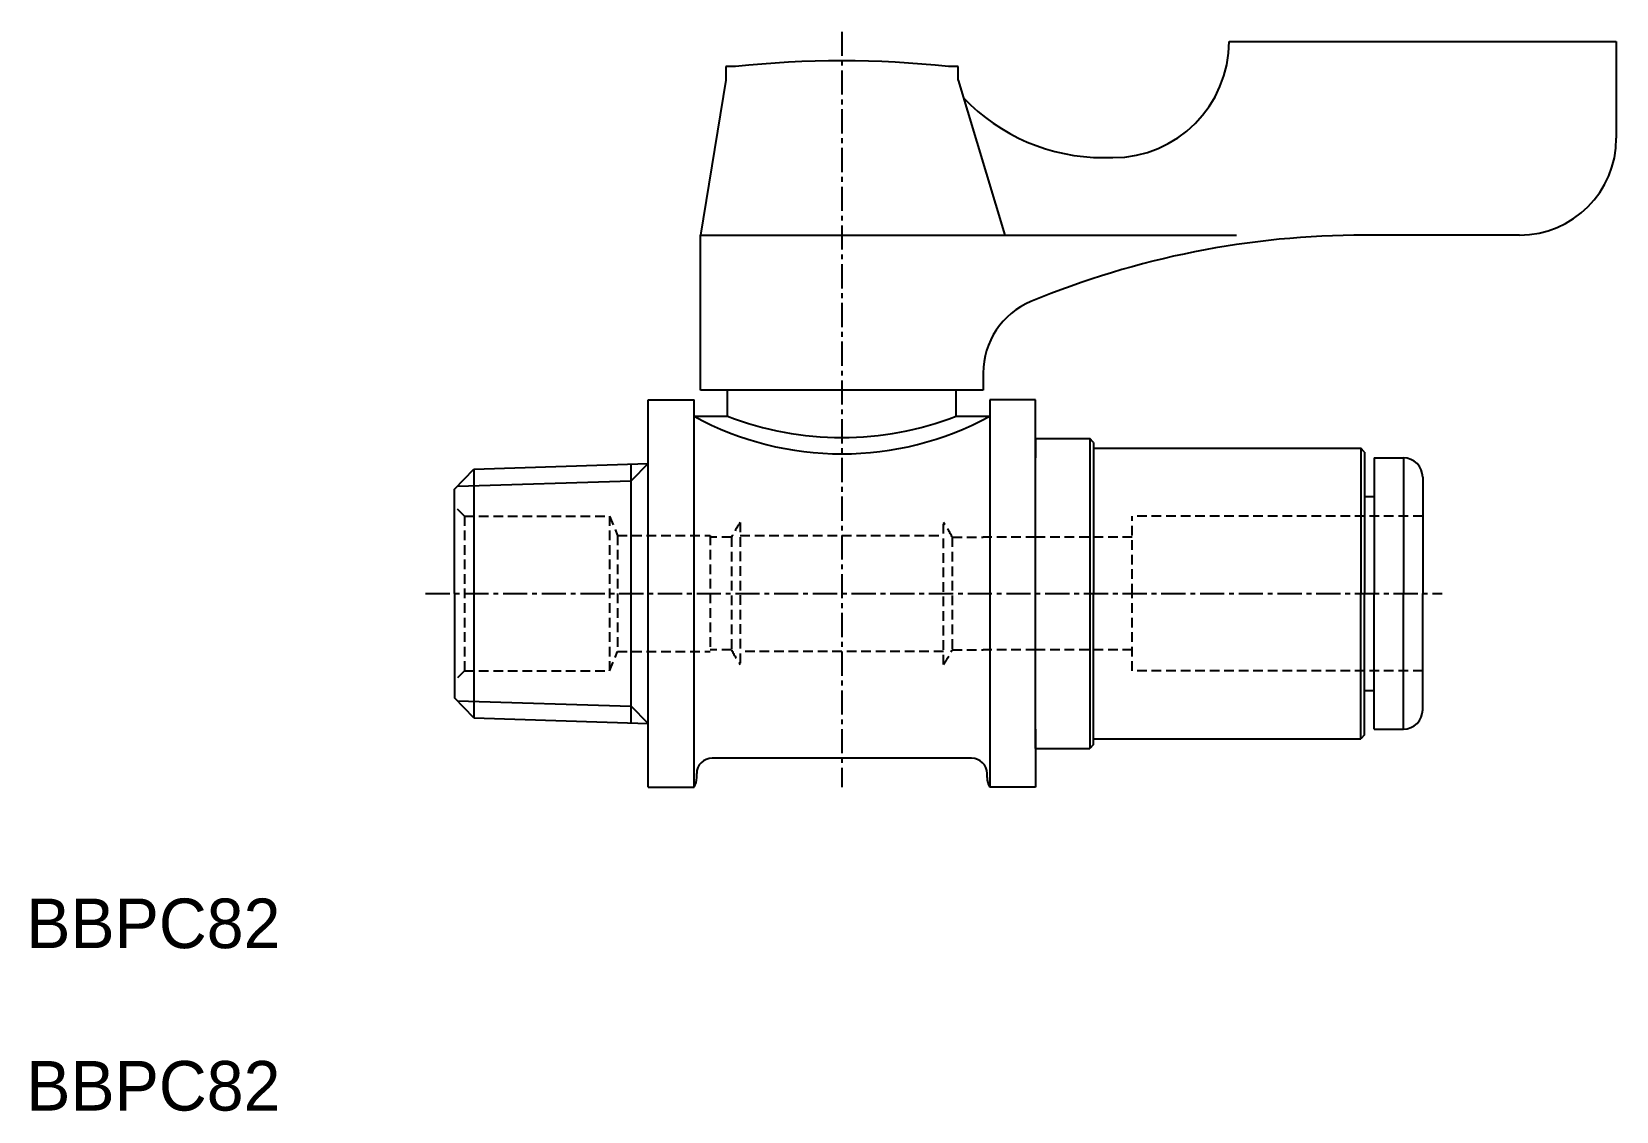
# Model space of a CAD drawing. Extents: x 327.9 to 409.7, y 303.5 to 359.2.
import ezdxf

# ---------------------------------------------------------------- set-up
doc = ezdxf.new("R2010")
doc.units = 0
doc.linetypes.add('CENTER', pattern=[2, 1.25, -0.25, 0.25, -0.25])
doc.linetypes.add('DASHED', pattern=[0.75, 0.5, -0.25])
doc.layers.get('0').update_dxf_attribs({"linetype": 'CONTINUOUS'})
doc.layers.add('CENTER', color=1, linetype='CENTER')

msp = doc.modelspace()

# ---------------------------------------------------------------- linework, layer by layer
at = {"color": 7, "linetype": 'CONTINUOUS'}
for p, q in [((389.742, 358.705), (409.742, 358.705)), ((389.742, 358.705), (389.742, 358.705)), ((409.742, 358.705), (409.742, 353.705)), ((364.242, 357.405), (363.742, 357.405)), ((363.742, 357.405), (363.742, 356.705)), ((375.742, 357.405), (375.242, 357.405)), ((375.742, 356.705), (375.742, 357.405)), ((363.742, 356.705), (362.442, 348.705)), ((375.742, 356.705), (378.165, 348.705)), ((383.242, 352.705), (383.742, 352.705)), ((362.442, 340.705), (362.442, 348.705)), ((362.442, 348.705), (390.122, 348.705)), ((404.742, 348.705), (396.742, 348.705)), ((377.042, 341.58), (377.042, 340.705)), ((377.042, 340.705), (362.442, 340.705)), ((363.842, 339.352), (363.842, 340.705)), ((375.642, 339.352), (375.642, 340.705)), ((359.742, 320.205), (359.742, 340.205)), ((359.742, 340.205), (362.108, 340.205)), ((362.108, 320.205), (362.108, 340.205)), ((379.742, 340.205), (377.376, 340.205)), ((377.376, 340.205), (377.376, 320.205)), ((379.742, 337.205), (379.742, 340.205)), ((362.108, 339.352), (363.842, 339.352)), ((375.642, 339.352), (377.376, 339.352)), ((379.742, 338.205), (379.742, 337.205)), ((379.742, 338.205), (382.542, 338.205)), ((379.742, 338.205), (379.742, 337.205)), ((382.742, 338.005), (382.542, 338.205)), ((382.542, 338.205), (382.542, 322.205)), ((382.742, 338.005), (382.742, 330.205)), ((382.742, 337.705), (396.542, 337.705)), ((396.742, 337.505), (396.542, 337.705)), ((396.542, 337.705), (396.542, 330.205)), ((396.742, 337.505), (396.742, 330.205)), ((349.742, 335.595), (350.741, 336.627)), ((350.741, 336.627), (359.742, 336.908)), ((350.741, 336.627), (350.741, 323.783)), ((358.858, 323.529), (358.858, 336.88)), ((379.742, 323.205), (379.742, 337.205)), ((397.242, 337.205), (398.742, 337.205)), ((397.242, 337.205), (397.242, 330.205)), ((398.742, 337.205), (398.742, 330.205)), ((349.742, 330.205), (349.742, 335.595)), ((399.742, 336.205), (399.742, 330.205)), ((396.742, 335.205), (397.242, 335.205)), ((349.742, 330.205), (349.742, 324.814)), ((382.742, 322.405), (382.742, 330.205)), ((382.742, 322.405), (382.742, 330.205)), ((396.542, 322.705), (396.542, 330.205)), ((396.742, 322.905), (396.742, 330.205)), ((397.242, 323.205), (397.242, 330.205)), ((398.742, 323.205), (398.742, 330.205)), ((399.742, 324.205), (399.742, 330.205)), ((396.742, 325.205), (397.242, 325.205)), ((350.741, 323.783), (349.742, 324.814)), ((350.741, 323.783), (359.742, 323.502)), ((379.742, 322.205), (379.742, 323.205)), ((379.742, 323.205), (379.742, 320.205)), ((379.742, 322.205), (379.742, 323.205)), ((382.742, 322.705), (396.542, 322.705)), ((396.742, 322.905), (396.542, 322.705)), ((397.242, 323.205), (398.742, 323.205)), ((376.442, 321.705), (363.042, 321.705)), ((379.742, 322.205), (382.542, 322.205)), ((382.742, 322.405), (382.542, 322.205)), ((382.742, 322.405), (382.542, 322.205)), ((362.242, 320.705), (362.242, 320.905)), ((377.242, 320.705), (377.242, 320.905)), ((359.742, 320.205), (362.108, 320.205)), ((379.742, 320.205), (377.376, 320.205))]:
    msp.add_line(p, q, dxfattribs=at)
at = {"color": 3, "linetype": 'CONTINUOUS'}
for p, q in [((359.742, 336.908), (358.858, 336.024)), ((349.885, 335.744), (358.858, 336.024)), ((349.885, 324.666), (358.858, 324.386)), ((359.742, 323.502), (358.858, 324.386))]:
    msp.add_line(p, q, dxfattribs=at)
at = {"color": 3, "linetype": 'DASHED'}
for p, q in [((350.242, 334.205), (349.742, 334.705)), ((350.242, 334.205), (350.242, 326.205)), ((350.242, 334.205), (357.742, 334.205)), ((357.742, 334.205), (357.742, 326.205)), ((357.742, 334.205), (358.156, 333.205)), ((399.742, 334.205), (384.742, 334.205)), ((384.742, 330.205), (384.742, 334.205)), ((358.156, 333.205), (362.942, 333.205)), ((358.156, 333.205), (358.156, 327.205)), ((362.942, 333.205), (362.942, 327.205)), ((364.492, 333.865), (364.492, 326.545)), ((364.492, 333.205), (374.992, 333.205)), ((374.992, 326.545), (374.992, 333.865)), ((364.036, 333.105), (362.942, 333.105)), ((364.036, 333.105), (364.036, 327.305)), ((375.447, 333.105), (377.042, 333.105)), ((375.447, 333.105), (375.447, 327.305)), ((379.742, 333.105), (377.042, 333.105)), ((384.742, 333.105), (379.742, 333.105)), ((384.742, 326.205), (384.742, 330.205)), ((357.742, 326.205), (358.156, 327.205)), ((358.156, 327.205), (362.942, 327.205)), ((364.036, 327.305), (362.942, 327.305)), ((374.992, 327.205), (364.492, 327.205)), ((375.447, 327.305), (377.042, 327.305)), ((379.742, 327.305), (377.042, 327.305)), ((384.742, 327.305), (379.742, 327.305)), ((350.242, 326.205), (349.742, 325.705)), ((350.242, 326.205), (357.742, 326.205)), ((399.742, 326.205), (384.742, 326.205))]:
    msp.add_line(p, q, dxfattribs=at)
at = {"color": 7, "linetype": 'CONTINUOUS'}
for centre, radius, start, end in [((383.742, 358.705), 6, 270, 0), ((369.742, 307.138), 50.567, 83.75574, 96.24426), ((383.242, 362.705), 10, 223.76009, 270), ((404.742, 353.705), 5, 270, 0), ((396.742, 303.705), 45, 90, 112.5151), ((381.042, 341.58), 4, 112.5151, 180), ((369.742, 353.41), 15.997, 241.49584, 298.50416), ((369.742, 354.706), 16.448, 248.97945, 291.02055), ((398.742, 336.205), 1, 0, 90), ((398.742, 324.205), 1, 270, 360), ((363.042, 320.905), 0.8, 90, 180), ((376.442, 320.905), 0.8, 0, 90), ((361.242, 320.705), 1, 330, 0), ((378.242, 320.705), 1, 180, 210)]:
    msp.add_arc(centre, radius, start, end, dxfattribs=at)
at = {"color": 3, "linetype": 'DASHED'}
for start, end in [(145.11609, 153.05564), (26.94436, 34.88391), (206.94436, 214.88391), (325.11609, 333.05564)]:
    msp.add_arc((369.742, 330.205), 6.4, start, end, dxfattribs=at)
at = {"layer": 'CENTER', "color": 1, "linetype": 'CENTER'}
for p, q in [((369.742, 359.205), (369.742, 320.205)), ((348.242, 330.205), (400.742, 330.205))]:
    msp.add_line(p, q, dxfattribs=at)

# ---------------------------------------------------------------- texts
at = {"color": 7, "linetype": 'CONTINUOUS'}
for p in [(327.615, 311.897), (327.615, 303.512)]:
    msp.add_text('BBPC82', height=2.5597, dxfattribs=at).set_placement(p)

doc.saveas('drawing.dxf')
